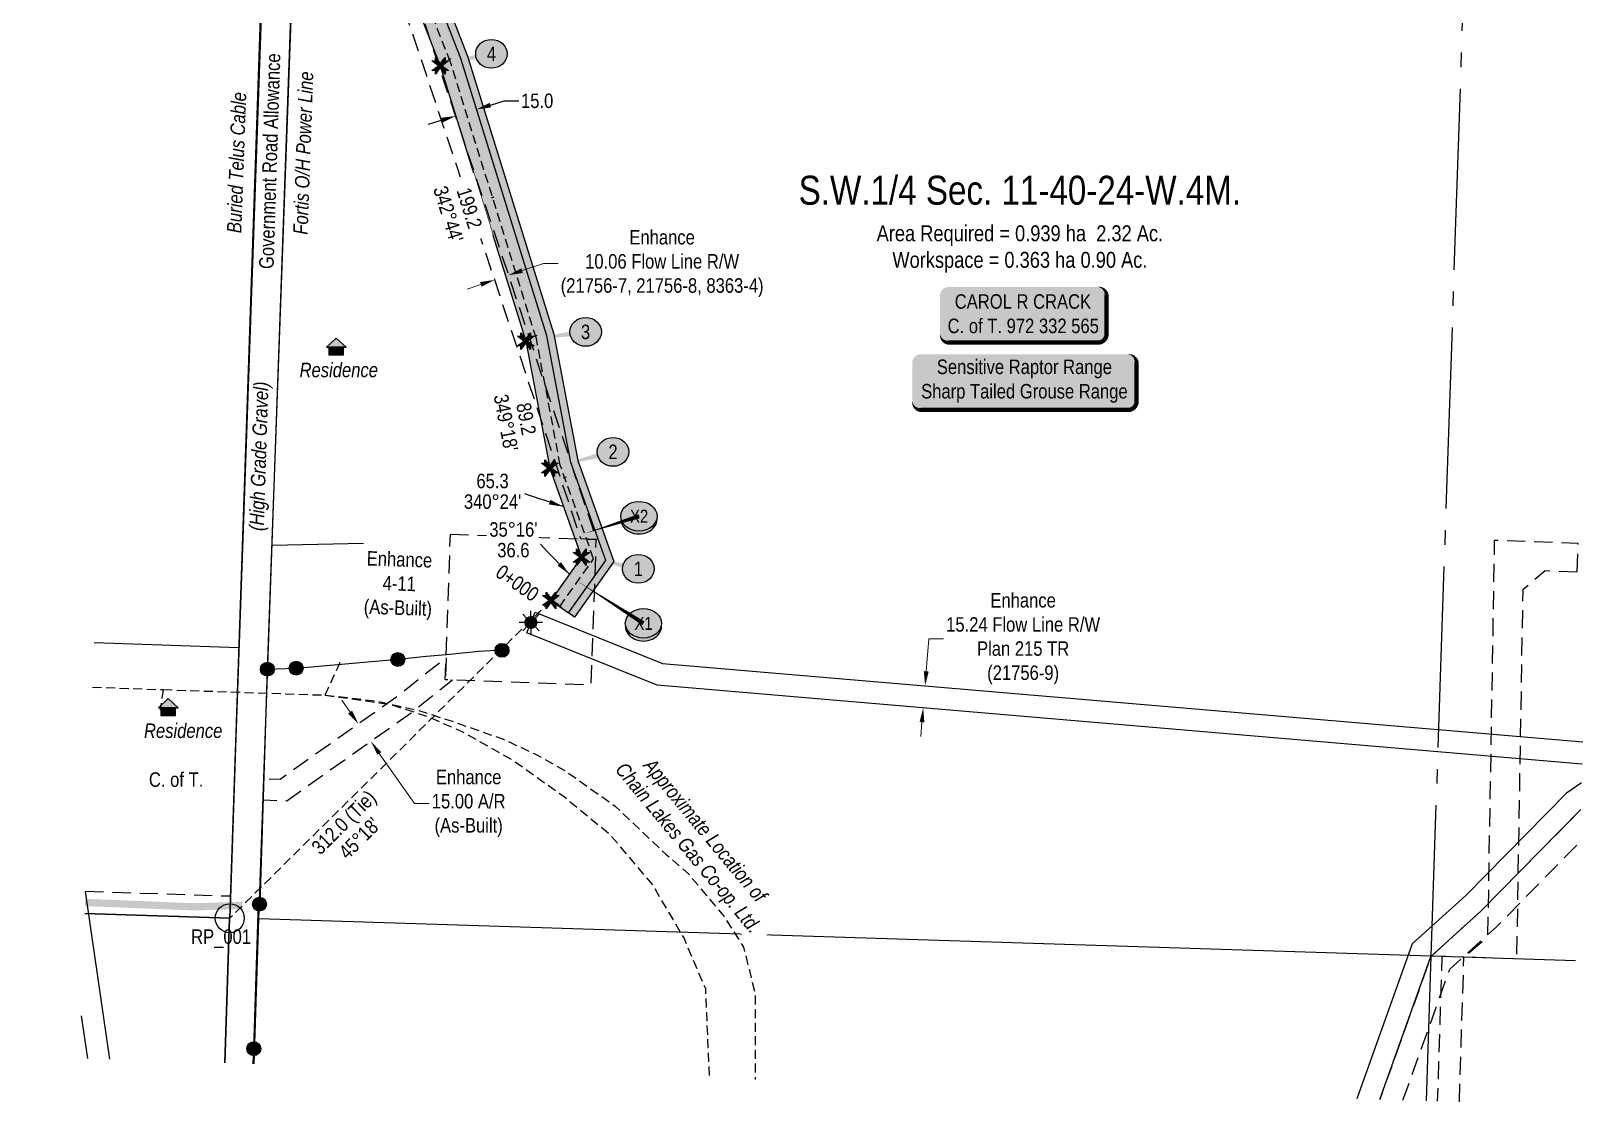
# Model space of a CAD drawing. Extents: x 338396 to 342732, y 5810211 to 5814222.
# Drawn here: x 339138 to 340209, y 5810211 to 5810951 of the extents above; entities that cross this region are included whole.
import ezdxf
from ezdxf.enums import TextEntityAlignment as Align

# ---------------------------------------------------------------- set-up
doc = ezdxf.new("R2010")
doc.units = 0
doc.header["$LTSCALE"] = 5
doc.header["$PDSIZE"] = 0.5
for name, pattern in [('foc-ACCESSROAD', [3.75, 2.5, -1.25]), ('foc-FLOWLINE', [3.75, 2.5, -1.25]), ('foc-QUARTERLINE', [33, 25, -3, 2, -3]), ('foc-TIELINE', [1.875, 1.25, -0.625]), ('POWERLINE5', [7.8, 2.4, -0.6, 0.6, -0.6, 0.6, -0.6, 2.4]), ('UG_PIPE', [1.875, 1.25, -0.625])]:
    doc.linetypes.add(name, pattern=pattern)
doc.layers.get('Defpoints').update_dxf_attribs({"color": 9})
for name, color, linetype in [('35', 37, 'Continuous'), ('AS-OWNER', 7, 'Continuous'), ('AS-PIPE-UG', 44, 'UG_PIPE'), ('AS-PIPE-UG-T', 44, 'Continuous'), ('AS-POWER', 104, 'foc-POWER'), ('AS-POWER-EXISTING', 72, 'POWERLINE5'), ('AS-POWER-T', 104, 'Continuous'), ('AS-RESIDENCE', 14, 'Continuous'), ('AS-ROADS', 254, 'Continuous'), ('AS-TELEPHONE-T', 224, 'Continuous'), ('AS-TELUS', 224, 'foc-TEL'), ('AS-WILDLIFE-BLOCK', 131, 'Continuous'), ('C-AR', 13, 'foc-ACCESSROAD'), ('C-FLOWLINE', 13, 'foc-FLOWLINE'), ('C-RW', 13, 'Continuous'), ('C-SYMBOL', 7, 'Continuous'), ('C-WS', 13, 'foc-ACCESSROAD'), ('C-WS-S', 13, 'Continuous'), ('L-AREAREQUIRED', 7, 'Continuous'), ('L-BD', 7, 'Continuous'), ('L-BD1', 253, 'Continuous'), ('L-MON', 1, 'Continuous'), ('L-QSEC', 8, 'foc-QUARTERLINE'), ('L-ROAD-T', 7, 'Continuous'), ('L-SEC', 7, 'Continuous'), ('L-TIE', 7, 'foc-TIELINE'), ('L-TITLEDB', 4, 'Continuous'), ('L-TITLEDB-T', 4, 'Continuous'), ('P-CROSSINGS', 250, 'Continuous'), ('P-ELEVATION', 7, 'Continuous'), ('P-IOP3', 10, 'Continuous'), ('P-IOP3-H', 21, 'Continuous'), ('P-LTO', 14, 'Continuous'), ('P-PROPOSED', 10, 'Continuous'), ('P-PROPOSED-H', 21, 'Continuous'), ('P-TEMP-H', 41, 'Continuous'), ('P-TEMP_WORKSPACE', 46, 'Continuous'), ('P-TXT', 4, 'Continuous'), ('T-TIE', 201, 'foc-TIELINE')]:
    doc.layers.add(name, color=color, linetype=linetype)
for name, color, linetype, lineweight in [('C-FLOWLINE-T', 13, 'Continuous', 9), ('C-RW-T', 13, 'Continuous', 9), ('T-TEXT', 48, 'Continuous', 18), ('T-TIE-T', 201, 'Continuous', 18)]:
    doc.layers.add(name, color=color, linetype=linetype, lineweight=lineweight)
doc.styles.add('100L', font='ARIALN.TTF', dxfattribs={"height": 11})
doc.styles.add('175L', font='ARIALN.TTF', dxfattribs={"height": 20})
doc.styles.add('80', font='ARIALN.TTF', dxfattribs={"height": 10})
doc.styles.add('80CG', font='ARIALN.TTF', dxfattribs={"height": 10})
doc.styles.add('80L', font='ARIALN.TTF', dxfattribs={"height": 10})
doc.styles.add('80LS', font='ARIALNI.TTF', dxfattribs={"height": 10})
doc.styles.add('Crossing', font='ARIALN.TTF', dxfattribs={"height": 10})
doc.styles.add('foc-LtypeFont', font='ARIALN.TTF', dxfattribs={"height": 7.35})
doc.linetypes.add('foc-POWER', pattern='A,6,-1,["P",foc-LtypeFont,S=0.2,R=0,X=-0.625,Y=-0.75],-1.24,4', length=12.24)
doc.linetypes.add('foc-POWER-NOLINE', pattern='A,0,-4,["P",foc-LtypeFont,S=0.2,R=0,X=-0.625,Y=-0.75],-8.24', length=12.24)
doc.linetypes.add('foc-TEL', pattern='A,2,-1,["T",foc-LtypeFont,S=0.2,R=0,X=-0.425,Y=-0.75],-1.24,8', length=12.24)
doc.linetypes.add('foc-TEL-NOLINE', pattern='A,0,-2,["T",foc-LtypeFont,S=0.2,R=0,X=-0.425,Y=-0.75],-10.24', length=12.24)
doc.dimstyles.new('Compass 5 000', dxfattribs={"dimscale": 5, "dimtxt": 9, "dimasz": 2, "dimexe": 0.2, "dimexo": 0.0625, "dimgap": 0.5, "dimtad": 0, "dimtih": 1, "dimtoh": 1, "dimzin": 0, "dimdsep": 46, "dimtxsty": '80CG', "dimcen": 0.1, "dimse1": 1, "dimse2": 1, "dimclrd": 256, "dimclrt": 256, "dimaunit": 1, "dimadec": 4, "dimazin": 0, "dimtfac": 0.06, "dimtofl": 0, "dimtmove": 0, "dimatfit": 1, "dimfxl": 0.2, "dimtolj": 1, "dimtzin": 0, "dimlwd": -1, "dimarcsym": 0})

# ---------------------------------------------------------------- blocks, each defined once
blk = doc.blocks.new('*D373')
at = {"layer": 'C-FLOWLINE-T', "transparency": 16777216}
for p, q in [((339755.9, 5810508.8), (339757.8, 5810531.3)), ((339757.8, 5810531.3), (339767.8, 5810531.3)), ((339752.9, 5810473.7), (339752.1, 5810463.7))]:
    blk.add_line(p, q, dxfattribs=at)
for points in [[(339754.2, 5810508.9), (339757.6, 5810508.6), (339755.1, 5810498.8)], [(339751.3, 5810473.8), (339754.6, 5810473.5), (339753.8, 5810483.6)]]:
    blk.add_solid(points, dxfattribs=at)
at = {"layer": 'Defpoints', "color": 0, "transparency": 16777216}
for p in [(339751.8, 5810499.1), (339755.1, 5810498.8), (339750.5, 5810483.9)]:
    blk.add_point(p, dxfattribs=at)
at = {"layer": 'C-FLOWLINE-T', "transparency": 16777216, "insert": (339822.8, 5810531.3), "char_height": 10, "attachment_point": 5, "style": '80CG'}
blk.add_mtext('\\A1;Enhance\\P15.24 Flow Line R/W\\PPlan 215 TR\\P(21756-9)', dxfattribs=at)
blk = doc.blocks.new('*U364')
h = blk.add_hatch(color=59)
edge = h.paths.add_edge_path()
edge.add_line((-51.5, -20), (51.5, -20))
edge.add_arc((51.5, -14), 6, 270, 360)
edge.add_line((57.5, -14), (57.5, 12.5))
edge.add_arc((51.5, 12.5), 6, 0, 90)
edge.add_line((51.5, 18.5), (-51.5, 18.5))
edge.add_arc((-51.5, 12.5), 6, 90, 180)
edge.add_line((-57.5, 12.5), (-57.5, -14))
edge.add_arc((-51.5, -14), 6, 180, 270)
at = {"color": 1, "flags": 128}
blk.add_lwpolyline([(-51.5, -20, 3, 3, 0), (51.5, -20, 3, 3, 0.414214), (57.5, -14, 3, 3, 0), (57.5, 12.5, 3, 0, 0.414214), (51.5, 18.5, 0, 0, 0), (-51.5, 18.5, 0, 0, 0.414214), (-57.5, 12.5, 0, 0, 0), (-57.5, -14, 0, 3, 0.414214)], format="xyseb", close=True, dxfattribs=at)
blk.add_lwpolyline([(-23.2, -12.7, 0, 7.5, 0), (0, 0, 0, 0, 0)], format="xyseb", dxfattribs=at)
at = {"color": 1, "style": '80'}
blk.add_attdef('ENTER_TEXT_001', (-36, -5), '', height=10, dxfattribs=at)
blk = doc.blocks.new('res_occ')
for points in [[(0.1, 0.89), (-1.26, -0.37), (1.46, -0.37)], [(-0.9, -1.43), (1.1, -1.43), (1.1, -0.37), (-0.9, -0.37)]]:
    blk.add_hatch(color=14).paths.add_polyline_path(points)
at = {"color": 14}
for points in [[(0.1, 0.89), (-1.26, -0.37), (1.46, -0.37)], [(-0.9, -1.43), (1.1, -1.43), (1.1, -0.37), (-0.9, -0.37)]]:
    blk.add_lwpolyline(points, close=True, dxfattribs=at)
blk = doc.blocks.new('GAS')
h = blk.add_hatch(color=255)
h.dxf.hatch_style = 1
edge = h.paths.add_edge_path()
edge.add_arc((0, 0), 0.9, 0, 360)
for p, q in [((-0.81, 0), (-1.62, 0)), ((-0.57, 0.57), (-1.14, 1.14)), ((0, 0.81), (0, 1.62)), ((0.57, 0.57), (1.14, 1.14)), ((1.62, 0), (0.81, 0)), ((-0.57, -0.57), (-1.14, -1.14)), ((0, -0.81), (0, -1.62)), ((1.14, -1.14), (0.57, -0.57))]:
    blk.add_line(p, q)
blk.add_circle((0, 0), 0.8)
blk = doc.blocks.new('POWERPOLE')
h = blk.add_hatch(color=255)
edge = h.paths.add_edge_path()
edge.add_arc((0, 0), 0.96, 0, 360)
at = {"linetype": 'Continuous'}
for p, q in [((0.68, -0.68), (-0.68, 0.68)), ((-0.68, -0.68), (0.68, 0.68))]:
    blk.add_line(p, q, dxfattribs=at)
blk.add_circle((0, 0), 0.96, dxfattribs=at)
blk = doc.blocks.new('*U541')
h = blk.add_hatch(color=255)
edge = h.paths.add_edge_path()
edge.add_line((-71.5, -20), (71.5, -20))
edge.add_arc((71.5, -14), 6, 270, 360)
edge.add_line((77.5, -14), (77.5, 12.5))
edge.add_arc((71.5, 12.5), 6, 0, 90)
edge.add_line((71.5, 18.5), (-71.5, 18.5))
edge.add_arc((-71.5, 12.5), 6, 90, 180)
edge.add_line((-77.5, 12.5), (-77.5, -14))
edge.add_arc((-71.5, -14), 6, 180, 270)
at = {"color": 131, "flags": 128}
blk.add_lwpolyline([(-71.5, -20, 3, 3, 0), (71.5, -20, 3, 3, 0.414214), (77.5, -14, 3, 3, 0), (77.5, 12.5, 3, 0, 0.414214), (71.5, 18.5, 0, 0, 0), (-71.5, 18.5, 0, 0, 0.414214), (-77.5, 12.5, 0, 0, 0), (-77.5, -14, 0, 3, 0.414214)], format="xyseb", close=True, dxfattribs=at)
at = {"color": 131, "style": '80'}
blk.add_attdef('ENTER_TEXT_001', (-36, -5), '', height=10, dxfattribs=at)
blk = doc.blocks.new('*D579')
at = {"layer": 'C-FLOWLINE-T', "transparency": 16777216}
for p, q in [((339358, 5810480.6), (339352.3, 5810488.8)), ((339378.2, 5810452), (339402.6, 5810417.6)), ((339402.6, 5810417.6), (339412.6, 5810417.6))]:
    blk.add_line(p, q, dxfattribs=at)
at = {"layer": 'C-FLOWLINE-T', "linetype": 'Continuous', "transparency": 16777216}
for points in [[(339359.4, 5810481.6), (339356.7, 5810479.6), (339363.8, 5810472.4)], [(339379.6, 5810453), (339376.9, 5810451.1), (339372.5, 5810460.2)]]:
    blk.add_solid(points, dxfattribs=at)
at = {"layer": 'Defpoints', "color": 0, "linetype": 'Continuous', "transparency": 16777216}
for p in [(339341.3, 5810456.5), (339372.5, 5810460.2), (339350, 5810444.3)]:
    blk.add_point(p, dxfattribs=at)
at = {"layer": 'C-FLOWLINE-T', "linetype": 'Continuous', "transparency": 16777216, "insert": (339439.9, 5810417.6), "char_height": 10, "attachment_point": 5, "style": '80CG'}
blk.add_mtext('\\A1;Enhance\\P15.00 A/R\\P(As-Built)', dxfattribs=at)
blk = doc.blocks.new('*D581')
at = {"layer": 'C-FLOWLINE-T', "transparency": 16777216}
for p, q in [((339476.8, 5810785.4), (339491.6, 5810790.3)), ((339491.6, 5810790.3), (339501.6, 5810790.3)), ((339448.3, 5810775.9), (339438.8, 5810772.7))]:
    blk.add_line(p, q, dxfattribs=at)
at = {"layer": 'C-FLOWLINE-T', "linetype": 'Continuous', "transparency": 16777216}
for points in [[(339447.8, 5810777.5), (339448.8, 5810774.3), (339457.8, 5810779)], [(339476.3, 5810787), (339477.3, 5810783.8), (339467.3, 5810782.2)]]:
    blk.add_solid(points, dxfattribs=at)
at = {"layer": 'Defpoints', "color": 0, "linetype": 'Continuous', "transparency": 16777216}
for p in [(339467.3, 5810782.2), (339483.1, 5810734.7), (339473.6, 5810731.6)]:
    blk.add_point(p, dxfattribs=at)
at = {"layer": 'C-FLOWLINE-T', "linetype": 'Continuous', "transparency": 16777216, "insert": (339573.5, 5810790.3), "char_height": 10, "attachment_point": 5, "style": '80CG'}
blk.add_mtext('\\A1;Enhance\\P10.06 Flow Line R/W\\P(21756-7, 21756-8, 8363-4)', dxfattribs=at)
blk = doc.blocks.new('xing2')
h = blk.add_hatch(color=50)
h.dxf.hatch_style = 1
edge = h.paths.add_edge_path()
edge.add_ellipse((0, 0), major_axis=(-12.5, 0), ratio=0.816297, start_angle=0, end_angle=360)
h = blk.add_hatch(color=250)
h.dxf.hatch_style = 1
edge = h.paths.add_edge_path()
edge.add_ellipse((0, -2), major_axis=(-12.5, 0), ratio=0.816297, start_angle=0, end_angle=180)
edge.add_line((12.5, -2), (12.5, 0))
edge.add_ellipse((0, 0), major_axis=(-12.5, 0), ratio=0.816297, start_angle=0, end_angle=180, ccw=False)
edge.add_line((-12.5, 0), (-12.5, -2))
at = {"color": 250}
blk.add_ellipse((0, 0), major_axis=(-12.5, 0), ratio=0.816297, dxfattribs=at)
blk.add_ellipse((0, -2), major_axis=(-12.5, 0), ratio=0.816297, start_param=0, end_param=3.141593, dxfattribs=at)
at = {"color": 250, "style": 'Crossing'}
blk.add_attdef('CROSSING', text='', height=9, dxfattribs=at).set_placement((0.1, 0), align=Align.MIDDLE_CENTER)
at = {"color": 250, "style": 'Crossing', "flags": 1}
for tag, p in [('OWNER', (0.1, -12.5)), ('DESCRIPTION', (0.1, -25.8)), ('LOCATION', (0.1, -39.3)), ('DWG_REF', (0.1, -52.8))]:
    blk.add_attdef(tag, text='', height=9, dxfattribs=at).set_placement(p, align=Align.MIDDLE_CENTER)
blk = doc.blocks.new('*D601')
at = {"layer": 'Defpoints', "color": 0, "linetype": 'Continuous', "transparency": 16777216}
for p in [(339445.4, 5810896.7), (339482.2, 5810778.2, 897.3), (339467.9, 5810773.8, 897.3)]:
    blk.add_point(p, dxfattribs=at)
at = {"layer": 'P-TXT', "transparency": 16777216}
for p, q in [((339454.9, 5810899.6), (339464.5, 5810902.6)), ((339464.5, 5810902.6), (339474.5, 5810902.6)), ((339421.5, 5810889.3), (339411.9, 5810886.3))]:
    blk.add_line(p, q, dxfattribs=at)
at = {"layer": 'P-TXT', "linetype": 'Continuous', "transparency": 16777216}
for points in [[(339454.4, 5810901.2), (339455.4, 5810898.1), (339445.4, 5810896.7)], [(339421, 5810890.9), (339422, 5810887.7), (339431, 5810892.2)]]:
    blk.add_solid(points, dxfattribs=at)
at = {"layer": 'P-TXT', "linetype": 'Continuous', "transparency": 16777216, "insert": (339487.2, 5810902.6), "char_height": 10, "attachment_point": 5, "style": '80CG'}
blk.add_mtext('\\A1;15.0', dxfattribs=at)
blk = doc.blocks.new('TEMP')
h = blk.add_hatch(color=255)
h.dxf.hatch_style = 1
h.paths.add_polyline_path([(0, 0.25), (-0.67, 1.15), (-0.67, 0.67), (-1.15, 0.67), (-0.25, 0), (-1.15, -0.67), (-0.67, -0.67), (-0.67, -1.15), (0, -0.25), (0.67, -1.15), (0.67, -0.67), (1.15, -0.67), (0.25, 0), (1.15, 0.67), (0.67, 0.67), (0.67, 1.15)])
h.paths.add_polyline_path([(0.57, 0.85), (0.57, 0.57), (0.85, 0.57), (0.08, 0), (0.85, -0.57), (0.57, -0.57), (0.57, -0.85), (0, -0.08), (-0.57, -0.85), (-0.57, -0.57), (-0.85, -0.57), (-0.08, 0), (-0.85, 0.57), (-0.57, 0.57), (-0.57, 0.85), (0, 0.08)], flags=16)
h = blk.add_hatch(color=1)
h.dxf.hatch_style = 1
h.paths.add_polyline_path([(0, 0.08), (-0.57, 0.85), (-0.57, 0.57), (-0.85, 0.57), (-0.08, 0), (-0.85, -0.57), (-0.57, -0.57), (-0.57, -0.85), (0, -0.08), (0.57, -0.85), (0.57, -0.57), (0.85, -0.57), (0.08, 0), (0.85, 0.57), (0.57, 0.57), (0.57, 0.85)])
at = {"color": 1}
for p, q in [((-0.08, 0), (0.08, 0)), ((0, 0.08), (0, -0.08))]:
    blk.add_line(p, q, dxfattribs=at)
at = {"color": 255, "flags": 128}
blk.add_lwpolyline([(-0.25, 0), (-1.15, 0.67), (-0.67, 0.67), (-0.67, 1.15), (0, 0.25), (0.67, 1.15), (0.67, 0.67), (1.15, 0.67), (0.25, 0), (1.15, -0.67), (0.67, -0.67), (0.67, -1.15), (0, -0.25), (-0.67, -1.15), (-0.67, -0.67), (-1.15, -0.67)], close=True, dxfattribs=at)
at = {"color": 1, "flags": 128}
blk.add_lwpolyline([(-0.08, 0), (-0.85, 0.57), (-0.57, 0.57), (-0.57, 0.85), (0, 0.08), (0.57, 0.85), (0.57, 0.57), (0.85, 0.57), (0.08, 0), (0.85, -0.57), (0.57, -0.57), (0.57, -0.85), (0, -0.08), (-0.57, -0.85), (-0.57, -0.57), (-0.85, -0.57)], close=True, dxfattribs=at)
blk = doc.blocks.new('*U604')
at = {"layer": 'P-ELEVATION'}
h = blk.add_hatch(color=111, dxfattribs=at)
h.dxf.hatch_style = 1
edge = h.paths.add_edge_path()
edge.add_ellipse((0, 0), major_axis=(-10.9, 0), ratio=0.913794, start_angle=0, end_angle=360)
at = {"layer": 'P-ELEVATION', "color": 7, "flags": 128}
blk.add_lwpolyline([(0, 0, 5, 0, 0), (-30.9, 6.9, 0, 0, 0)], format="xyseb", dxfattribs=at)
at = {"layer": 'P-ELEVATION', "color": 7}
blk.add_ellipse((0, 0), major_axis=(-10.9, 0), ratio=0.913794, dxfattribs=at)
at = {"layer": 'P-ELEVATION', "style": '80'}
blk.add_attdef('BEND', text='', height=10, dxfattribs=at).set_placement((0, 0), align=Align.MIDDLE_CENTER)
blk = doc.blocks.new('*U605')
at = {"layer": 'P-ELEVATION'}
h = blk.add_hatch(color=111, dxfattribs=at)
h.dxf.hatch_style = 1
edge = h.paths.add_edge_path()
edge.add_ellipse((0, 0), major_axis=(-10.9, 0), ratio=0.913794, start_angle=0, end_angle=360)
at = {"layer": 'P-ELEVATION', "color": 7, "flags": 128}
blk.add_lwpolyline([(0, 0, 5, 0, 0), (-36.4, -9.2, 0, 0, 0)], format="xyseb", dxfattribs=at)
at = {"layer": 'P-ELEVATION', "color": 7}
blk.add_ellipse((0, 0), major_axis=(-10.9, 0), ratio=0.913794, dxfattribs=at)
at = {"layer": 'P-ELEVATION', "style": '80'}
blk.add_attdef('BEND', text='', height=10, dxfattribs=at).set_placement((0, 0), align=Align.MIDDLE_CENTER)
blk = doc.blocks.new('*U606')
at = {"layer": 'P-ELEVATION'}
h = blk.add_hatch(color=111, dxfattribs=at)
h.dxf.hatch_style = 1
edge = h.paths.add_edge_path()
edge.add_ellipse((0, 0), major_axis=(-10.9, 0), ratio=0.913794, start_angle=0, end_angle=360)
at = {"layer": 'P-ELEVATION', "color": 7, "flags": 128}
blk.add_lwpolyline([(0, 0, 5, 0, 0), (-34, -4.6, 0, 0, 0)], format="xyseb", dxfattribs=at)
at = {"layer": 'P-ELEVATION', "color": 7}
blk.add_ellipse((0, 0), major_axis=(-10.9, 0), ratio=0.913794, dxfattribs=at)
at = {"layer": 'P-ELEVATION', "style": '80'}
blk.add_attdef('BEND', text='', height=10, dxfattribs=at).set_placement((0, 0), align=Align.MIDDLE_CENTER)
blk = doc.blocks.new('*U607')
at = {"layer": 'P-ELEVATION'}
h = blk.add_hatch(color=111, dxfattribs=at)
h.dxf.hatch_style = 1
edge = h.paths.add_edge_path()
edge.add_ellipse((0, 0), major_axis=(-10.9, 0), ratio=0.913794, start_angle=0, end_angle=360)
at = {"layer": 'P-ELEVATION', "color": 7, "flags": 128}
blk.add_lwpolyline([(0, 0, 5, 0, 0), (-28.3, -5.7, 0, 0, 0)], format="xyseb", dxfattribs=at)
at = {"layer": 'P-ELEVATION', "color": 7}
blk.add_ellipse((0, 0), major_axis=(-10.9, 0), ratio=0.913794, dxfattribs=at)
at = {"layer": 'P-ELEVATION', "style": '80'}
blk.add_attdef('BEND', text='', height=10, dxfattribs=at).set_placement((0, 0), align=Align.MIDDLE_CENTER)

msp = doc.modelspace()

# ---------------------------------------------------------------- hatches: boundary and pattern name
at = {"layer": 'P-IOP3-H'}
h = msp.add_hatch(color=256, dxfattribs=at)
h.dxf.hatch_style = 1
h.paths.add_polyline_path([(339336.969, 5811142.081), (339340.761, 5811130.714), (339420.271, 5810926.905), (339479.359, 5810736.724), (339495.907, 5810649.058), (339517.81, 5810587.546), (339496.69, 5810557.689), (339508.936, 5810549.027), (339534.553, 5810585.242), (339510.43, 5810652.988), (339493.939, 5810740.352), (339434.438, 5810931.862), (339354.871, 5811135.816), (339352.956, 5811141.556)])
at = {"layer": 'P-PROPOSED-H'}
h = msp.add_hatch(color=256, dxfattribs=at)
h.dxf.hatch_style = 1
h.paths.add_polyline_path([(339347.625, 5811141.731), (339340.974, 5811161.666), (339324.354, 5811168.122), (339323.981, 5811157.541), (339332.976, 5811154.047), (339336.969, 5811142.081), (339340.761, 5811130.714), (339420.271, 5810926.905), (339479.359, 5810736.724), (339495.907, 5810649.058), (339517.81, 5810587.546), (339496.69, 5810557.689), (339508.936, 5810549.027), (339534.553, 5810585.242), (339510.43, 5810652.988), (339493.939, 5810740.352), (339434.438, 5810931.862), (339354.871, 5811135.816), (339352.956, 5811141.556)])
at = {"layer": 'P-TEMP-H'}
h = msp.add_hatch(color=256, dxfattribs=at)
h.dxf.hatch_style = 1
h.paths.add_polyline_path([(339513.017, 5810546.14), (339508.936, 5810549.027), (339534.553, 5810585.242), (339510.43, 5810652.988), (339493.939, 5810740.352), (339434.438, 5810931.862), (339354.871, 5811135.816), (339352.956, 5811141.556), (339358.284, 5811141.382), (339359.574, 5811137.517), (339439.16, 5810933.514), (339498.798, 5810741.561), (339515.27, 5810654.298), (339540.133, 5810584.474)])

# ---------------------------------------------------------------- linework, layer by layer
at = {"layer": '35', "color": 3}
msp.add_circle((339274.94, 5810338.31), 9.998, dxfattribs=at)
at = {"layer": 'AS-PIPE-UG'}
for p, q in [((339340.74, 5810492.34), (339351.614, 5810515.879)), ((339228.914, 5810496.117), (339226.969, 5810481.961)), ((339228.914, 5810496.117), (339340.74, 5810492.34))]:
    msp.add_line(p, q, dxfattribs=at)
at = {"layer": 'AS-PIPE-UG', "flags": 128}
for points in [[(339180.136, 5810497.85), (339228.914, 5810496.117)], [(339340.74, 5810492.34), (339385.835, 5810485.946), (339411.536, 5810477.581), (339435.145, 5810467.246), (339471.177, 5810446.905), (339506.056, 5810422.028), (339536.854, 5810396.762), (339566.844, 5810361.369), (339588.639, 5810324.186), (339603.392, 5810289.746), (339606.03, 5810227.875)], [(339340.74, 5810492.34), (339376.745, 5810488.242), (339405.048, 5810481.831), (339429.24, 5810474.018), (339463.986, 5810461.835), (339486.069, 5810451.545), (339507.09, 5810439.763), (339541.398, 5810415.438), (339576.117, 5810382.418), (339591.715, 5810368.959), (339616.021, 5810339.751), (339629.682, 5810318.417), (339637.872, 5810285.693), (339637.713, 5810226.87)]]:
    msp.add_lwpolyline(points, dxfattribs=at)
at = {"layer": 'AS-POWER', "linetype": 'foc-POWER-NOLINE', "flags": 128}
for points in [[(339295.941, 5810348.034), (339300.911, 5810510.205), (339323.981, 5811142.494), (339326.402, 5811242.104)], [(339291.146, 5810237.863), (339291.483, 5810248.255), (339294.677, 5810348.745), (339294.677, 5810348.745)]]:
    msp.add_lwpolyline(points, dxfattribs=at)
at = {"layer": 'AS-POWER', "flags": 128}
for points in [[(339304.157, 5810595.877), (339367.239, 5810597.342)], [(339300.379, 5810510.185), (339320.793, 5810510.969), (339390.936, 5810517.196), (339410.838, 5810519.191), (339426.931, 5810520.583), (339437.947, 5810521.837), (339446.873, 5810522.753), (339454.66, 5810523.199), (339462.907, 5810523.276)]]:
    msp.add_lwpolyline(points, dxfattribs=at)
at = {"layer": 'AS-ROADS', "const_width": 4.999, "flags": 128}
msp.add_lwpolyline([(339283.376, 5810347.135), (339250.733, 5810346.16), (339175.033, 5810349.181)], dxfattribs=at)
at = {"layer": 'AS-TELUS', "linetype": 'foc-TEL-NOLINE', "flags": 128}
for points in [[(339274.94, 5810338.31), (339302.313, 5811142.867), (339305.77, 5811242.786), (339331.726, 5811947.185), (339333.366, 5812046.903)], [(339271.5, 5810238.486), (339274.7, 5810338.41)]]:
    msp.add_lwpolyline(points, dxfattribs=at)
at = {"layer": 'C-AR', "flags": 128}
msp.add_lwpolyline([(340205.267, 5810577.29), (340183.246, 5810578.062), (340167.828, 5810564.928), (340163.516, 5810310.238), (340127.212, 5810311.379), (340143.78, 5810325.74), (340148.411, 5810599.291), (340205.967, 5810597.274)], close=True, dxfattribs=at)
for points in [[(339175.296, 5810356.868), (339275.223, 5810353.642), (339274.94, 5810338.31), (339174.769, 5810341.497)], [(340124.072, 5810211.443), (340127.212, 5810311.379), (340111.983, 5810311.857), (340108.843, 5810211.927)]]:
    msp.add_lwpolyline(points, dxfattribs=at)
at = {"layer": 'C-FLOWLINE', "flags": 128}
for points in [[(340207.643, 5810413.019), (340138.839, 5810343.12), (340104.409, 5810311.885), (340069.108, 5810213.187)], [(340085.109, 5810212.679), (340117.471, 5810303.163), (340149.396, 5810332.125), (340207.089, 5810390.737)]]:
    msp.add_lwpolyline(points, dxfattribs=at)
at = {"layer": 'C-RW', "flags": 128}
for points in [[(340208.9, 5810444.714), (339570.185, 5810499.225), (339480.099, 5810535.354), (339485.717, 5810549.615), (339573.713, 5810514.232), (340209.413, 5810459.998)], [(340208.469, 5810431.854), (340197.942, 5810424.687), (340128.426, 5810354.034), (340091.523, 5810320.54), (340053.219, 5810213.691)], [(340069.108, 5810213.187), (340104.409, 5810311.885), (340138.839, 5810343.12), (340207.643, 5810413.019), (340207.842, 5810413.155)], [(339192.067, 5810241.006), (339175.294, 5810356.808)], [(339172.346, 5810270.915), (339176.606, 5810241.496)]]:
    msp.add_lwpolyline(points, dxfattribs=at)
at = {"layer": 'C-WS', "flags": 128}
for points in [[(339358.186, 5811078.358), (339336.969, 5811142.081), (339323.557, 5811146.916), (339323.981, 5811157.541), (339345.07, 5811149.389), (339528.116, 5810599.843), (339517.388, 5810600.222), (339447.553, 5810809.958)], [(339434.907, 5810847.938), (339370.775, 5811040.548)], [(339427.307, 5810603.4), (339527.802, 5810599.854), (339524.256, 5810499.359), (339423.761, 5810502.905), (339427.307, 5810603.4)], [(339297.942, 5810419.781), (339298.471, 5810434.768), (339309.694, 5810434.372), (339391.153, 5810491.979), (339424.307, 5810518.389), (339423.761, 5810502.905), (339428.719, 5810502.73), (339400.162, 5810479.982), (339314.222, 5810419.206), (339297.942, 5810419.781)]]:
    msp.add_lwpolyline(points, dxfattribs=at)
at = {"layer": 'C-WS-S'}
msp.add_line((339274.94, 5810338.31), (339174.769, 5810341.498), dxfattribs=at)
at = {"layer": 'L-QSEC'}
for p, q in [((340130.041, 5811075.876), (340104.417, 5810312.095)), ((340104.417, 5810312.095), (340101.079, 5810212.173))]:
    msp.add_line(p, q, dxfattribs=at)
at = {"layer": 'L-SEC'}
for p, q in [((339274.941, 5810338.311), (339303.349, 5811143.183)), ((339295.041, 5810337.602), (339323.449, 5811142.474)), ((339274.94, 5810338.31), (339174.769, 5810341.496)), ((340104.417, 5810312.095), (339295.047, 5810337.764)), ((340204.345, 5810308.955), (340104.417, 5810312.095))]:
    msp.add_line(p, q, dxfattribs=at)
for points in [[(339271.682, 5810238.481), (339274.94, 5810338.31)], [(339291.785, 5810237.843), (339295.041, 5810337.602)]]:
    msp.add_lwpolyline(points, dxfattribs=at)
at = {"layer": 'L-TIE', "flags": 128}
msp.add_lwpolyline([(339496.69, 5810557.689), (339274.94, 5810338.31)], dxfattribs=at)
at = {"layer": 'L-TITLEDB', "flags": 128}
for points in [[(339181.19, 5810528.577), (339281.113, 5810525.217), (339274.94, 5810338.31), (339174.774, 5810341.639)], [(339174.769, 5810341.516), (339274.94, 5810338.31), (339278.316, 5810438.356)]]:
    msp.add_lwpolyline(points, dxfattribs=at)
at = {"layer": 'P-CROSSINGS', "flags": 128}
for points in [[(339519.954, 5810603.878, 0, 2.999, 0), (339557.594, 5810615.849, 0, 0, 0)], [(339515.227, 5810570.91, 0, 2.999, 0), (339560.575, 5810541.878, 0, 0, 0)]]:
    msp.add_lwpolyline(points, format="xyseb", dxfattribs=at)
at = {"layer": 'P-IOP3', "elevation": 897.344}
msp.add_lwpolyline([(339336.969, 5811142.081), (339336.969, 5811142.081), (339340.761, 5811130.714), (339420.271, 5810926.905), (339479.359, 5810736.724), (339495.907, 5810649.058), (339517.81, 5810587.546), (339496.69, 5810557.689), (339508.936, 5810549.027), (339534.553, 5810585.242), (339510.43, 5810652.988), (339493.939, 5810740.352), (339434.438, 5810931.862), (339354.871, 5811135.816), (339352.956, 5811141.556), (339336.969, 5811142.081)], dxfattribs=at)
at = {"layer": 'P-LTO', "elevation": 897.344}
msp.add_lwpolyline([(339347.625, 5811141.731), (339340.974, 5811161.666), (339324.354, 5811168.122), (339323.981, 5811157.541), (339332.976, 5811154.047), (339336.969, 5811142.081), (339340.761, 5811130.714), (339420.271, 5810926.905), (339479.359, 5810736.724), (339495.907, 5810649.058), (339517.81, 5810587.546), (339496.69, 5810557.689), (339508.936, 5810549.027), (339534.553, 5810585.242), (339510.43, 5810652.988), (339493.939, 5810740.352), (339434.438, 5810931.862), (339354.871, 5811135.816), (339352.956, 5811141.556)], close=True, dxfattribs=at)
at = {"layer": 'P-PROPOSED', "elevation": 897.344}
msp.add_lwpolyline([(339347.625, 5811141.731), (339340.974, 5811161.666), (339324.354, 5811168.122), (339323.981, 5811157.541), (339332.976, 5811154.047), (339336.969, 5811142.081), (339340.761, 5811130.714), (339420.271, 5810926.905), (339479.359, 5810736.724), (339495.907, 5810649.058), (339517.81, 5810587.546), (339496.69, 5810557.689), (339508.936, 5810549.027), (339534.553, 5810585.242), (339510.43, 5810652.988), (339493.939, 5810740.352), (339434.438, 5810931.862), (339354.871, 5811135.816), (339352.956, 5811141.556)], close=True, dxfattribs=at)
at = {"layer": 'P-TEMP_WORKSPACE', "elevation": 897.344, "flags": 128}
msp.add_lwpolyline([(339513.017, 5810546.14), (339508.936, 5810549.027), (339534.553, 5810585.242), (339510.43, 5810652.988), (339493.939, 5810740.352), (339434.438, 5810931.862), (339354.871, 5811135.816), (339352.956, 5811141.556), (339358.284, 5811141.382), (339359.574, 5811137.517), (339439.16, 5810933.514), (339498.798, 5810741.561), (339515.27, 5810654.298), (339540.133, 5810584.474)], close=True, dxfattribs=at)
at = {"layer": 'T-TIE'}
for p, q in [((339427.58, 5810931.552), (339425.717, 5810930.826)), ((339487.06, 5810740.579), (339485.151, 5810739.986)), ((339507.158, 5810642.794), (339505.275, 5810642.124)), ((339504.444, 5810552.204), (339501.179, 5810554.513))]:
    msp.add_line(p, q, dxfattribs=at)

# ---------------------------------------------------------------- block references
at = {"xscale": 0.9997799999999999, "yscale": 0.9997799999999999, "zscale": 0.9997799999999999}
for name, p, values in [('*U607', (339455.645, 5810935.096), {'BEND': '4'}), ('*U606', (339520.635, 5810743.097), {'BEND': '3'}), ('*U605', (339539.594, 5810660.267), {'BEND': '2'}), ('*U604', (339557.079, 5810579.499), {'BEND': '1'})]:
    msp.add_blockref(name, p, dxfattribs=at).add_auto_attribs(values)
at = {"layer": 'AS-OWNER', "color": 5}
ref = msp.add_blockref('*U364', (339822.934, 5810755.68), dxfattribs=at)
ref.add_attrib('ENTER_TEXT_001', 'CAROL R CRACK', (339775.577, 5810759.099), dxfattribs={"layer": '0', "color": 1, "height": 10, "style": '80'})
ref.add_attrib('ENTER_TEXT_002', 'C. of T. 972 332 565', (339770.669, 5810742.255), dxfattribs={"layer": '0', "color": 1, "height": 10, "style": '80'})
at = {"layer": 'AS-POWER-EXISTING', "color": 6, "xscale": 4.999999999999982, "yscale": 4.999999999999982, "zscale": 4.999999999999982}
msp.add_blockref('POWERPOLE', (339390.959, 5810516.948), dxfattribs=at)
at = {"layer": 'AS-POWER-EXISTING', "xscale": 4.999999999999954, "yscale": 4.999999999999954, "zscale": 4.999999999999954}
for p in [(339462.907, 5810523.276), (339300.911, 5810510.205), (339320.793, 5810510.969), (339295.409, 5810348.013), (339291.483, 5810248.255)]:
    msp.add_blockref('POWERPOLE', p, dxfattribs=at)
at = {"layer": 'AS-RESIDENCE', "xscale": 4.99887499999996, "yscale": 4.99887499999996, "zscale": 4.99887499999996}
msp.add_blockref('res_occ', (339347.941, 5810734.328), dxfattribs=at)
at = {"layer": 'AS-RESIDENCE', "color": 2, "xscale": 4.999999999999972, "yscale": 4.999999999999972, "zscale": 4.999999999999972}
msp.add_blockref('res_occ', (339231.906, 5810485.503), dxfattribs=at)
at = {"layer": 'AS-WILDLIFE-BLOCK'}
ref = msp.add_blockref('*U541', (339823.701, 5810709.187), dxfattribs=dict(at, xscale=0.9997822599999896, yscale=0.9997822599999896, zscale=0.9997822599999896))
ref.add_attrib('ENTER_TEXT_001', 'Sensitive Raptor Range', (339763.21, 5810713.989), dxfattribs={"layer": '0', "color": 131, "height": 9.99782, "style": '80'})
ref.add_attrib('ENTER_TEXT_002', 'Sharp Tailed Grouse Range', (339752.383, 5810697.149), dxfattribs={"layer": '0', "color": 131, "height": 9.99782, "style": '80'})
at = {"layer": 'C-WS-S', "color": 5, "xscale": 4.998914999999913, "yscale": 4.998914999999913, "zscale": 4.998914999999913}
msp.add_blockref('GAS', (339482.908, 5810542.484), dxfattribs=at)
at = {"layer": 'L-MON', "xscale": 4.998899999999992, "yscale": 4.998899999999992, "zscale": 4.998899999999992}
for p in [(339420.271, 5810926.905, 897.344), (339479.359, 5810736.724, 897.344), (339495.907, 5810649.058, 897.344), (339517.81, 5810587.546, 897.344), (339496.69, 5810557.689, 897.344)]:
    msp.add_blockref('TEMP', p, dxfattribs=at)
at = {"layer": 'P-CROSSINGS', "xscale": 0.9997799999999999, "yscale": 0.9997799999999999, "zscale": 0.9997799999999999}
for p, values in [((339557.505, 5810615.829), {'CROSSING': 'X2'}), ((339560.575, 5810541.878), {'CROSSING': 'X1'})]:
    msp.add_blockref('xing2', p, dxfattribs=at).add_auto_attribs(values)

# ---------------------------------------------------------------- texts
at = {"layer": '35', "color": 3, "style": '80'}
msp.add_attdef('RP_001', (339248.245, 5810320.61), 'RP', height=9.9977, dxfattribs=at)
at = {"layer": 'AS-POWER-T', "insert": (339318.571, 5810807.134), "char_height": 10, "attachment_point": 1, "rotation": 87.987887, "style": '80L'}
msp.add_mtext_dynamic_manual_height_columns('\\pi3.34714;{\\fArial Narrow|b0|i1|c0|p34;Fortis O/H Power Line}', width=118.54284, gutter_width=49.989, heights=[0], dxfattribs=at)
at = {"layer": 'AS-RESIDENCE', "char_height": 9.99775, "attachment_point": 1, "style": '80L'}
for insert in [(339322.827, 5810721.833), (339215.374, 5810472.735)]:
    msp.add_mtext_dynamic_manual_height_columns('\\pi0.32619;{\\fArial Narrow|b0|i1|c0|p34;Residence}', width=53.92825, gutter_width=49.989, heights=[0], dxfattribs=dict(at, insert=insert))
at = {"layer": 'AS-TELEPHONE-T', "insert": (339272.905, 5810811.203), "char_height": 10, "attachment_point": 1, "rotation": 87.987887, "style": '80L'}
msp.add_mtext_dynamic_manual_height_columns('\\pi0.28804;{\\fArial Narrow|b0|i1|c0|p34;Buried Telus Cable}', width=97.21318, gutter_width=49.989, heights=[0], dxfattribs=at)
at = {"layer": 'C-RW-T', "insert": (339369.213, 5810591.847), "char_height": 10, "attachment_point": 1, "rotation": 358.091738, "style": '80L'}
msp.add_mtext_dynamic_manual_height_columns('\\pi0.49857;Enhance\\P\\pi12.07088;4-11\\P\\pi-0.44618;(As-Built)', width=44.81706, gutter_width=49.989, heights=[0], dxfattribs=at)
at = {"layer": 'C-SYMBOL', "color": 3, "style": '175L'}
msp.add_text('S.W.1/4 Sec. 11-40-24-W.4M.', height=19.99566, dxfattribs=at).set_placement((339820.559, 5810824.932), align=Align.BOTTOM_CENTER)
at = {"layer": 'L-AREAREQUIRED', "color": 5, "insert": (339820.574, 5810816.668), "char_height": 10.99761, "width": 197.89702, "attachment_point": 2, "style": '100L'}
msp.add_mtext('Area Required = 0.939 ha  2.32 Ac.\\PWorkspace = 0.363 ha 0.90 Ac.', dxfattribs=at)
at = {"layer": 'L-BD', "style": '80L'}
for s, p in [('312.0 (Tie)', (339354.496, 5810403.655)), ("45°18'", (339364.516, 5810393.527))]:
    msp.add_text(s, height=9.9978, rotation=44.6921, dxfattribs=at).set_placement(p, align=Align.MIDDLE)
at = {"layer": 'L-BD1', "style": '80L'}
for s, rotation, p in [("342°44'", 287.2596, (339425.946, 5810824.399, 897.344)), ("349°18'", 280.6897, (339465.699, 5810680.402, 897.344)), ('89.2', 280.6897, (339479.699, 5810683.044, 897.344))]:
    msp.add_text(s, height=9.9978, rotation=rotation, dxfattribs=at).set_placement(p, align=Align.MIDDLE)
at = {"layer": 'L-BD1', "insert": (339436.345, 5810645.176, 897.344), "char_height": 9.9978, "width": 39.16369, "attachment_point": 1, "line_spacing_factor": 0.855, "style": '80L'}
msp.add_mtext("\\pi8.9123;65.3\\P\\pi0.27845;340°24'", dxfattribs=at)
at = {"layer": 'L-ROAD-T', "style": '80L'}
msp.add_text('Government Road Allowance', height=10, rotation=88.165634, dxfattribs=at).set_placement((339302.528, 5810860.973), align=Align.MIDDLE_CENTER)
at = {"layer": 'L-TITLEDB-T', "insert": (339218.78, 5810439.014), "char_height": 9.99783, "attachment_point": 1, "style": '80L'}
msp.add_mtext_dynamic_manual_height_columns('\\pi0.32263;C. of T.', width=36.67428, gutter_width=49.989, heights=[0], dxfattribs=at)
at = {"layer": 'T-TEXT', "style": '80LS'}
msp.add_text('(High Grade Gravel)', height=10, rotation=88.165634, dxfattribs=at).set_placement((339295.041, 5810657.244), align=Align.MIDDLE_CENTER)

# ---------------------------------------------------------------- dimensions: what is measured, and where the dimension line sits
at = {"layer": 'C-FLOWLINE-T', "color": 5}
dim = msp.add_linear_dim(base=(339755.06, 5810498.805), p1=(339750.501, 5810483.897), p2=(339751.793, 5810499.083), angle=85.137731, text='Enhance\\P15.24 Flow Line R/W\\PPlan 215 TR\\P(21756-9)', dimstyle='Compass 5 000', dxfattribs=at)
dim.commit()
dim.dimension.update_dxf_attribs({"geometry": '*D373', "text_midpoint": (339822.823, 5810531.279), "dimtype": 161})
at = {"layer": 'C-FLOWLINE-T', "linetype": 'Continuous'}
dim = msp.add_linear_dim(base=(339372.476, 5810460.195), p1=(339341.302, 5810456.517), p2=(339349.961, 5810444.273), angle=305.26763, text='Enhance\\P15.00 A/R\\P(As-Built)', dimstyle='Compass 5 000', dxfattribs=at)
dim.commit()
dim.dimension.update_dxf_attribs({"geometry": '*D579', "text_midpoint": (339439.889, 5810417.588), "dimtype": 161})

# ---------------------------------------------------------------- leaders
at = {"layer": 'L-BD1', "path_type": 1}
for points in [[(339505.384, 5810622.442, 897.344), (339478.581, 5810631.204, 897.344)], [(339509.448, 5810575.724, 897.344), (339489.398, 5810596.506, 897.344)]]:
    msp.add_leader(points, dimstyle='Compass 5 000', override={"dimgap": 0.5, "dimtad": 0}, dxfattribs=at)

# ---------------------------------------------------------------- next in the draw order: texts
at = {"layer": 'AS-PIPE-UG-T', "insert": (339558.429, 5810460.839), "char_height": 10, "attachment_point": 1, "rotation": 309.765714, "style": '80L', "bg_fill": 2}
msp.add_mtext_dynamic_manual_height_columns('\\pi14.41915;{\\fArial Narrow|b0|i1|c0|p34;Approximate Location of\\P\\pi4.15312;Chain Lakes Gas Co-op. Ltd.}', width=153.87922, gutter_width=49.989, heights=[0], dxfattribs=at)
at = {"layer": 'L-BD1', "insert": (339445.195, 5810830.054, 897.344), "char_height": 9.9978, "width": 34.62117, "attachment_point": 2, "rotation": 287.2596, "style": '80L', "bg_fill": 2}
msp.add_mtext('199.2', dxfattribs=at)
at = {"layer": 'L-BD1', "insert": (339453.884, 5810611.717, 897.344), "char_height": 9.9978, "width": 32.79401, "attachment_point": 1, "line_spacing_factor": 0.855, "style": '80L', "bg_fill": 3, "box_fill_scale": 1.15, "bg_fill_color": 256, "bg_fill_true_color": 256, "bg_fill_transparency": 0}
msp.add_mtext("\\pi0.27845;35°16' \\P\\pi5.75133;36.6", dxfattribs=at)

# ---------------------------------------------------------------- next in the draw order: linework, layer by layer
at = {"layer": 'T-TIE'}
msp.add_line((339457.396, 5810836.055), (339455.487, 5810835.462), dxfattribs=at)
at = {"layer": 'T-TIE', "elevation": 897.344}
msp.add_lwpolyline([(339502.811, 5810553.359), (339526.18, 5810586.394), (339503.167, 5810651.023), (339486.647, 5810738.538), (339427.353, 5810929.383), (339347.815, 5811133.264), (339340.002, 5811156.681), (339295.684, 5811173.896), (339224.948, 5811243.449), (339138.255, 5811246.173), (339137.69, 5811228.186)], dxfattribs=at)

# ---------------------------------------------------------------- next in the draw order: texts
at = {"layer": 'T-TIE-T', "style": '80L'}
msp.add_text('0+000', height=9.9978, rotation=324.725409, dxfattribs=at).set_placement((339473.586, 5810569.72), align=Align.MIDDLE_CENTER)

# ---------------------------------------------------------------- next in the draw order: dimensions: what is measured, and where the dimension line sits
at = {"layer": 'C-FLOWLINE-T', "linetype": 'Continuous'}
dim = msp.add_linear_dim(base=(339467.313, 5810782.228), p1=(339473.6, 5810731.568), p2=(339483.141, 5810734.749), angle=18.437137, text='Enhance\\P10.06 Flow Line R/W\\P(21756-7, 21756-8, 8363-4)', dimstyle='Compass 5 000', dxfattribs=at)
dim.commit()
dim.dimension.update_dxf_attribs({"geometry": '*D581', "text_midpoint": (339573.472, 5810790.327), "dimtype": 161})
at = {"layer": 'P-TXT', "linetype": 'Continuous'}
dim = msp.add_aligned_dim(p1=(339467.85, 5810773.766, 897.344), p2=(339482.175, 5810778.216, 897.344), distance=124.048, text='15.0', dimstyle='Compass 5 000', dxfattribs=at)
dim.commit()
dim.dimension.update_dxf_attribs({"geometry": '*D601', "text_midpoint": (339487.222, 5810902.612)})

doc.saveas('drawing.dxf')
